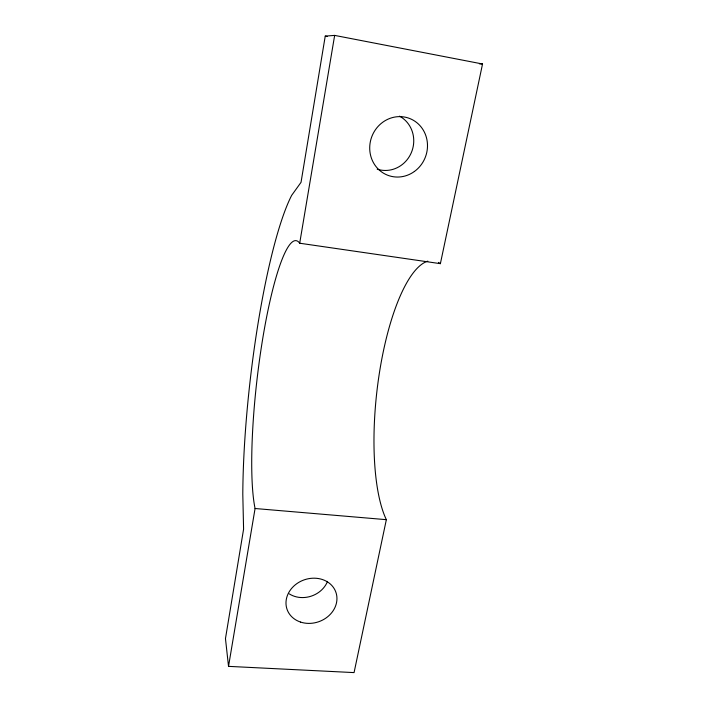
<?xml version="1.0" encoding="UTF-8"?>
<svg xmlns="http://www.w3.org/2000/svg" width="708" height="708" viewBox="0 0 708 708"><rect width="100%" height="100%" fill="white"/><g stroke="black" fill="none" stroke-linecap="round" stroke-linejoin="round"><path stroke-width="1.06" d="M228.525 666.361L255.075 508.512A142.609 22.815 -83.4 0 1 263.155 336.034A142.609 22.815 -83.4 0 1 299.696 243.225L440.385 263.668L482.537 63.994L334.654 35.4L325.246 36.108L301.033 182.328L291.678 195.337A203.957 32.984 -83.4 0 0 242.8 494.246L243.587 529.186L225.463 638.598L228.525 666.361L354.062 672.6L386.347 519.672A138.202 41.595 -83.7 0 1 379.647 371.39A138.202 41.595 -83.7 0 1 427.836 261.146M299.696 243.225L334.654 35.4M479.378 63.844L482.537 63.994M255.075 508.512L386.347 519.672M325.246 36.108L327.415 36.524M399.524 116.156A28.86 27.285 -71.3 0 1 411.366 152.574A28.86 27.285 -71.3 0 1 377.196 169.15M327.53 581.383A24.7 21.382 -19.4 0 1 289.253 593.853M438.517 262.402A138.202 41.595 -83.7 0 1 440.385 263.668M300.59 622.084A25.877 22.16 -19.6 0 0 336.866 596.738A25.877 22.16 -19.6 0 0 296.953 583.56A25.877 22.16 -19.6 0 0 300.59 622.084M414.375 171.495A30.426 28.674 -69.5 0 0 411.684 119.378A30.426 28.674 -69.5 0 0 369.753 149.636A30.426 28.674 -69.5 0 0 414.375 171.495"/></g></svg>
